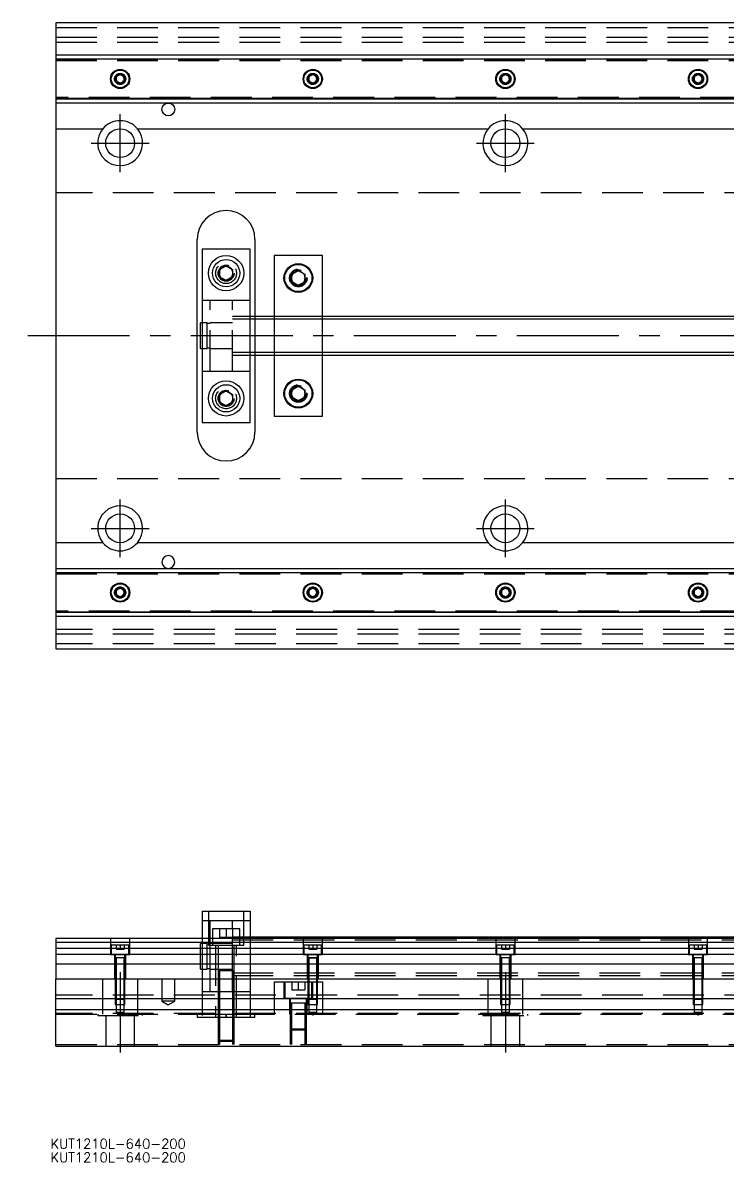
# Model space of a CAD drawing. Extents: x -10 to 840, y -257 to 102.
# Drawn here: x -10.3 to 209.1, y -257.5 to 97.5 of the extents above; entities that cross this region are included whole.
import ezdxf

# ---------------------------------------------------------------- set-up
doc = ezdxf.new("R2010")
doc.units = 0
doc.linetypes.add('CENTER', pattern=[50.8, 31.75, -6.35, 6.35, -6.35])
doc.linetypes.add('DASHED', pattern=[19.05, 12.7, -6.35])
doc.layers.get('0').update_dxf_attribs({"linetype": 'CONTINUOUS'})
doc.layers.add('CENTER', color=1, linetype='CENTER')
doc.styles.get("Standard").update_dxf_attribs({"font": 'txt.shx', "height": 3, "bigfont": 'bigfont.shx'})

# ---------------------------------------------------------------- blocks, each defined once
blk = doc.blocks.new('*U2')
at = {"color": 7, "linetype": 'CONTINUOUS'}
blk.add_text('KUT1210L-640-200', height=3, dxfattribs=at).set_placement((-1.71, -253.21))
blk = doc.blocks.new('*U3')
at = {"color": 7, "linetype": 'CONTINUOUS'}
blk.add_text('KUT1210L-640-200', height=3, dxfattribs=at).set_placement((-1.71, -257.47))

msp = doc.modelspace()

# ---------------------------------------------------------------- linework, layer by layer
at = {"color": 7, "linetype": 'CONTINUOUS'}
for p, q in [((220, 97.5), (0, 97.5)), ((0, 97.5), (0, 87.5)), ((0, 87.5), (220, 87.5)), ((0, 87.5), (0, 86.247728)), ((0, 86.247728), (220, 86.247728)), ((0, 86.247728), (0, 73.752272)), ((18.75, 80.721688), (20, 81.443376)), ((18.75, 79.278312), (18.75, 80.721688)), ((20, 78.556624), (18.75, 79.278312)), ((20, 81.443376), (21.25, 80.721688)), ((21.25, 79.278312), (20, 78.556624)), ((21.25, 80.721688), (21.25, 79.278312)), ((78.75, 80.721688), (80, 81.443376)), ((78.75, 79.278312), (78.75, 80.721688)), ((80, 78.556624), (78.75, 79.278312)), ((80, 81.443376), (81.25, 80.721688)), ((81.25, 79.278312), (80, 78.556624)), ((81.25, 80.721688), (81.25, 79.278312)), ((138.75, 80.721688), (140, 81.443376)), ((138.75, 79.278312), (138.75, 80.721688)), ((140, 78.556624), (138.75, 79.278312)), ((140, 81.443376), (141.25, 80.721688)), ((141.25, 79.278312), (140, 78.556624)), ((141.25, 80.721688), (141.25, 79.278312)), ((198.75, 80.721688), (200, 81.443376)), ((198.75, 79.278312), (198.75, 80.721688)), ((200, 78.556624), (198.75, 79.278312)), ((200, 81.443376), (201.25, 80.721688)), ((201.25, 79.278312), (200, 78.556624)), ((201.25, 80.721688), (201.25, 79.278312)), ((0, 73.752272), (0, 72.5)), ((220, 73.752272), (0, 73.752272)), ((220, 72.5), (0, 72.5)), ((0, 72.5), (0, 64.5)), ((0, 64.5), (14.638098, 64.5)), ((0, 64.5), (0, -64.5)), ((25.361902, 64.5), (134.638097, 64.5)), ((145.361903, 64.5), (220, 64.5)), ((44, -30), (44, 30)), ((62, 30), (62, 6)), ((60.5, 27), (45.5, 27)), ((45.5, 27), (45.5, -27)), ((60.5, -27), (60.5, 27)), ((68, 25), (68, 6)), ((83, 25), (68, 25)), ((83, 6), (83, 25)), ((51, 20.6547), (53, 21.809402)), ((53, 21.809402), (55, 20.6547)), ((51, 18.3453), (51, 20.6547)), ((53, 17.190598), (51, 18.3453)), ((55, 18.3453), (53, 17.190598)), ((55, 20.6547), (55, 18.3453)), ((73.5, 19.1547), (75.5, 20.309402)), ((73.5, 16.8453), (73.5, 19.1547)), ((75.5, 20.309402), (77.5, 19.1547)), ((77.5, 19.1547), (77.5, 16.8453)), ((75.5, 15.690598), (73.5, 16.8453)), ((77.5, 16.8453), (75.5, 15.690598)), ((45, -4), (45, 4)), ((45.5, 4), (45, 4)), ((220, 6), (60.5, 6)), ((45, -4), (45.5, -4)), ((60.5, -6), (220, -6)), ((62, -6), (62, -30)), ((68, -6), (68, -25)), ((83, -25), (83, -6)), ((51, -18.3453), (53, -17.190598)), ((53, -17.190598), (55, -18.3453)), ((73.5, -16.8453), (75.5, -15.690598)), ((73.5, -19.1547), (73.5, -16.8453)), ((75.5, -15.690598), (77.5, -16.8453)), ((77.5, -16.8453), (77.5, -19.1547)), ((51, -20.6547), (51, -18.3453)), ((53, -21.809402), (51, -20.6547)), ((55, -20.6547), (53, -21.809402)), ((55, -18.3453), (55, -20.6547)), ((75.5, -20.309402), (73.5, -19.1547)), ((77.5, -19.1547), (75.5, -20.309402)), ((45.5, -27), (60.5, -27)), ((68, -25), (83, -25)), ((0, -64.5), (0, -72.5)), ((14.638098, -64.5), (0, -64.5)), ((134.638097, -64.5), (25.361902, -64.5)), ((220, -64.5), (145.361903, -64.5)), ((0, -72.5), (220, -72.5)), ((0, -72.5), (0, -73.752272)), ((0, -73.752272), (220, -73.752272)), ((0, -73.752272), (0, -86.247728)), ((18.75, -79.278312), (20, -78.556624)), ((18.75, -80.721688), (18.75, -79.278312)), ((20, -81.443376), (18.75, -80.721688)), ((20, -78.556624), (21.25, -79.278312)), ((21.25, -80.721688), (20, -81.443376)), ((21.25, -79.278312), (21.25, -80.721688)), ((78.75, -79.278312), (80, -78.556624)), ((78.75, -80.721688), (78.75, -79.278312)), ((80, -81.443376), (78.75, -80.721688)), ((80, -78.556624), (81.25, -79.278312)), ((81.25, -80.721688), (80, -81.443376)), ((81.25, -79.278312), (81.25, -80.721688)), ((138.75, -79.278312), (140, -78.556624)), ((138.75, -80.721688), (138.75, -79.278312)), ((140, -81.443376), (138.75, -80.721688)), ((140, -78.556624), (141.25, -79.278312)), ((141.25, -80.721688), (140, -81.443376)), ((141.25, -79.278312), (141.25, -80.721688)), ((198.75, -79.278312), (200, -78.556624)), ((198.75, -80.721688), (198.75, -79.278312)), ((200, -81.443376), (198.75, -80.721688)), ((200, -78.556624), (201.25, -79.278312)), ((201.25, -80.721688), (200, -81.443376)), ((201.25, -79.278312), (201.25, -80.721688)), ((220, -86.247728), (0, -86.247728)), ((0, -86.247728), (0, -87.5)), ((220, -87.5), (0, -87.5)), ((0, -87.5), (0, -97.5)), ((0, -97.5), (220, -97.5)), ((45.5, -179.31), (45.5, -187.81)), ((45.5, -179.31), (60.5, -179.31)), ((60.5, -179.31), (60.5, -187.81)), ((0, -187.81), (0, -189.062272)), ((226.5, -187.81), (0, -187.81)), ((226.5, -187.31), (60.5, -187.31)), ((226.5, -189.062272), (0, -189.062272)), ((0, -189.062272), (0, -190.83668)), ((0, -190.83668), (226.5, -190.83668)), ((0, -190.83668), (0, -192.733076)), ((0, -192.733076), (0, -195.787372)), ((226.5, -192.733076), (0, -192.733076)), ((0, -195.787372), (0, -200.31)), ((226.5, -195.787372), (0, -195.787372)), ((0, -200.31), (640, -200.31)), ((0, -206.61), (0, -200.31)), ((640, -206.61), (0, -206.61)), ((0, -210.01), (0, -206.61)), ((0, -221.31), (0, -210.01)), ((640, -210.01), (0, -210.01)), ((0, -221.31), (640, -221.31))]:
    msp.add_line(p, q, dxfattribs=at)
at = {"color": 3, "linetype": 'DASHED'}
for p, q in [((0, 96), (640, 96)), ((0, 93), (640, 93)), ((0, 91.5), (640, 91.5)), ((0, 86.1147), (220, 86.1147)), ((0, 86.1), (251.5, 86.1)), ((0, 85.8), (251.5, 85.8)), ((18.5, 80), (18.516134, 80.21941)), ((81.477374, 80.25955), (81.5, 80)), ((138.5, 80), (138.516134, 80.21941)), ((201.477374, 80.25955), (201.5, 80)), ((251.5, 74.2), (0, 74.2)), ((251.5, 73.9), (0, 73.9)), ((220, 73.8853), (0, 73.8853)), ((640, 44.5), (0, 44.5)), ((50.5, 19.5), (50.512884, 19.753488)), ((77.983582, 18.286038), (78, 18)), ((48, 11), (45.5, 11)), ((48, -11), (48, 11)), ((55, 11), (48, 11)), ((55, -11), (55, 11)), ((60.5, 11), (55, 11)), ((47.1, 4), (45.5, 4)), ((47.1, -4), (47.1, 4)), ((48, 3.8), (47.1, 3.8)), ((55, 4), (48, 4)), ((60.5, 6), (55, 6)), ((60.5, 5.125), (55, 5.125)), ((62, 6), (62, 5.125)), ((62, 5.125), (62, -5.125)), ((68, 6), (68, 5.125)), ((68, 5.125), (68, -5.125)), ((83, 5.125), (83, 6)), ((83, -5.125), (83, 5.125)), ((45.5, -4), (47.1, -4)), ((47.1, -3.8), (48, -3.8)), ((48, -4), (55, -4)), ((55, -5.125), (60.5, -5.125)), ((55, -6), (60.5, -6)), ((62, -5.125), (62, -6)), ((68, -5.125), (68, -6)), ((83, -6), (83, -5.125)), ((45.5, -11), (48, -11)), ((48, -11), (55, -11)), ((55, -11), (60.5, -11)), ((77.983582, -17.713962), (78, -18)), ((50.5, -19.5), (50.512884, -19.246512)), ((0, -44.5), (640, -44.5)), ((0, -73.8853), (220, -73.8853)), ((0, -73.9), (251.5, -73.9)), ((0, -74.2), (251.5, -74.2)), ((18.5, -80), (18.516134, -79.78059)), ((81.477374, -79.74045), (81.5, -80)), ((138.5, -80), (138.516134, -79.78059)), ((201.477374, -79.74045), (201.5, -80)), ((251.5, -85.8), (0, -85.8)), ((251.5, -86.1), (0, -86.1)), ((220, -86.1147), (0, -86.1147)), ((640, -91.5), (0, -91.5)), ((640, -93), (0, -93)), ((640, -96), (0, -96)), ((47.5, -179.31), (47.5, -189.81)), ((58.5, -189.81), (58.5, -179.31)), ((48, -182.31), (45.5, -182.31)), ((48, -187.81), (48, -182.31)), ((55, -182.31), (48, -182.31)), ((55, -184.81), (55, -182.31)), ((60.5, -182.31), (55, -182.31)), ((17, -187.81), (17, -192.81)), ((23, -192.81), (23, -187.81)), ((45.5, -187.81), (45.5, -200.31)), ((48, -193.31), (48, -187.81)), ((57.25, -184.81), (48.75, -184.81)), ((48.75, -184.81), (48.75, -187.81)), ((48.75, -187.81), (48.75, -189.81)), ((51, -184.81), (51, -187.31)), ((51, -187.31), (53, -187.31)), ((53, -184.81), (53, -187.31)), ((53, -187.31), (55, -187.31)), ((55, -184.81), (55, -187.31)), ((55, -187.81), (55, -187.31)), ((57.25, -187.31), (55, -187.31)), ((55, -189.81), (55, -187.81)), ((57.25, -187.81), (57.25, -184.81)), ((60.5, -187.31), (57.25, -187.31)), ((57.25, -189.81), (57.25, -187.81)), ((60.5, -187.81), (60.5, -200.31)), ((77, -187.81), (77, -192.81)), ((83, -192.81), (83, -187.81)), ((137, -187.81), (137, -192.81)), ((143, -192.81), (143, -187.81)), ((197, -187.81), (197, -192.81)), ((203, -192.81), (203, -187.81)), ((22.75, -189.81), (17.25, -189.81)), ((17.25, -189.81), (17.25, -192.81)), ((18.75, -189.81), (18.75, -191.11)), ((18.75, -191.11), (20, -191.11)), ((20, -189.81), (20, -191.11)), ((20, -191.11), (21.25, -191.11)), ((21.25, -189.81), (21.25, -191.11)), ((22.75, -192.81), (22.75, -189.81)), ((45, -193.31), (45, -189.31)), ((45.5, -189.31), (45, -189.31)), ((47.1, -189.31), (45.5, -189.31)), ((47.1, -193.31), (47.1, -189.31)), ((48, -189.51), (47.1, -189.51)), ((47.5, -189.81), (58.5, -189.81)), ((48.75, -189.31), (48, -189.31)), ((55, -189.31), (48.75, -189.31)), ((49.75, -189.81), (49.75, -212.31)), ((50.5, -189.81), (50.5, -197.81)), ((55, -188.185), (585, -188.185)), ((55, -193.31), (55, -189.81)), ((55.5, -197.81), (55.5, -189.81)), ((56.25, -212.31), (56.25, -189.81)), ((82.75, -189.81), (77.25, -189.81)), ((77.25, -189.81), (77.25, -192.81)), ((78.75, -189.81), (78.75, -191.11)), ((78.75, -191.11), (80, -191.11)), ((80, -189.81), (80, -191.11)), ((80, -191.11), (81.25, -191.11)), ((81.25, -189.81), (81.25, -191.11)), ((82.75, -192.81), (82.75, -189.81)), ((142.75, -189.81), (137.25, -189.81)), ((137.25, -189.81), (137.25, -192.81)), ((138.75, -189.81), (138.75, -191.11)), ((138.75, -191.11), (140, -191.11)), ((140, -189.81), (140, -191.11)), ((140, -191.11), (141.25, -191.11)), ((141.25, -189.81), (141.25, -191.11)), ((142.75, -192.81), (142.75, -189.81)), ((202.75, -189.81), (197.25, -189.81)), ((197.25, -189.81), (197.25, -192.81)), ((198.75, -189.81), (198.75, -191.11)), ((198.75, -191.11), (200, -191.11)), ((200, -189.81), (200, -191.11)), ((200, -191.11), (201.25, -191.11)), ((201.25, -189.81), (201.25, -191.11)), ((202.75, -192.81), (202.75, -189.81)), ((17, -192.81), (23, -192.81)), ((18.25, -192.81), (18.25, -200.31)), ((19.998804, -193.81), (18.499994, -193.81)), ((19.998804, -193.81), (18.499994, -193.81)), ((18.5, -192.81), (18.5, -193.81)), ((18.5, -193.805), (18.5, -193.81)), ((18.624678, -193.81), (18.5, -193.81)), ((18.624678, -193.81), (18.5, -193.81)), ((18.5, -193.81), (18.5, -200.31)), ((18.5, -193.81), (18.5, -193.815)), ((19.998804, -193.81), (18.624678, -193.81)), ((19.998804, -193.81), (18.624678, -193.81)), ((18.75, -193.81), (18.75, -200.31)), ((21.500006, -193.81), (19.998804, -193.81)), ((21.500006, -193.81), (19.998804, -193.81)), ((21.37533, -193.81), (19.998804, -193.81)), ((21.37533, -193.81), (19.998804, -193.81)), ((21.25, -200.31), (21.25, -193.81)), ((21.5, -193.81), (21.37533, -193.81)), ((21.5, -193.81), (21.37533, -193.81)), ((21.5, -193.81), (21.5, -192.81)), ((21.5, -193.81), (21.5, -193.805)), ((21.5, -200.31), (21.5, -193.81)), ((21.5, -193.815), (21.5, -193.81)), ((21.75, -200.31), (21.75, -192.81)), ((45, -197.31), (45, -193.31)), ((47.1, -197.31), (47.1, -193.31)), ((48, -200.31), (48, -193.31)), ((55, -197.810302), (55, -193.31)), ((77, -192.81), (83, -192.81)), ((78.25, -192.81), (78.25, -200.31)), ((81.500006, -193.81), (78.499994, -193.81)), ((79.998804, -193.81), (78.499994, -193.81)), ((81.500006, -193.81), (78.499994, -193.81)), ((79.998804, -193.81), (78.499994, -193.81)), ((78.5, -192.81), (78.5, -193.81)), ((78.5, -193.805), (78.5, -193.81)), ((78.5, -193.81), (78.62467, -193.81)), ((78.624678, -193.81), (78.5, -193.81)), ((78.5, -193.81), (78.62467, -193.81)), ((78.624678, -193.81), (78.5, -193.81)), ((78.5, -193.81), (78.5, -200.31)), ((78.5, -193.81), (78.5, -193.815)), ((78.62467, -193.81), (81.375392, -193.81)), ((78.62467, -193.81), (81.375392, -193.81)), ((79.998804, -193.81), (78.624678, -193.81)), ((79.998804, -193.81), (78.624678, -193.81)), ((78.75, -193.81), (78.75, -200.31)), ((81.500006, -193.81), (79.998804, -193.81)), ((81.500006, -193.81), (79.998804, -193.81)), ((81.37533, -193.81), (79.998804, -193.81)), ((81.37533, -193.81), (79.998804, -193.81)), ((81.25, -200.31), (81.25, -193.81)), ((81.5, -193.81), (81.37533, -193.81)), ((81.5, -193.81), (81.37533, -193.81)), ((81.375392, -193.81), (81.5, -193.81)), ((81.375392, -193.81), (81.5, -193.81)), ((81.5, -193.81), (81.5, -192.81)), ((81.5, -193.81), (81.5, -193.805)), ((81.5, -200.31), (81.5, -193.81)), ((81.5, -193.815), (81.5, -193.81)), ((81.75, -200.31), (81.75, -192.81)), ((137, -192.81), (143, -192.81)), ((138.25, -192.81), (138.25, -200.31)), ((139.998804, -193.81), (138.499994, -193.81)), ((139.998804, -193.81), (138.499994, -193.81)), ((138.5, -192.81), (138.5, -193.81)), ((138.5, -193.805), (138.5, -193.81)), ((138.624678, -193.81), (138.5, -193.81)), ((138.624678, -193.81), (138.5, -193.81)), ((138.5, -193.81), (138.5, -200.31)), ((138.5, -193.81), (138.5, -193.815)), ((139.998804, -193.81), (138.624678, -193.81)), ((139.998804, -193.81), (138.624678, -193.81)), ((138.75, -193.81), (138.75, -200.31)), ((141.500006, -193.81), (139.998804, -193.81)), ((141.500006, -193.81), (139.998804, -193.81)), ((141.37533, -193.81), (139.998804, -193.81)), ((141.37533, -193.81), (139.998804, -193.81)), ((141.25, -200.31), (141.25, -193.81)), ((141.5, -193.81), (141.37533, -193.81)), ((141.5, -193.81), (141.37533, -193.81)), ((141.5, -193.81), (141.5, -192.81)), ((141.5, -193.81), (141.5, -193.805)), ((141.5, -200.31), (141.5, -193.81)), ((141.5, -193.815), (141.5, -193.81)), ((141.75, -200.31), (141.75, -192.81)), ((197, -192.81), (203, -192.81)), ((198.25, -192.81), (198.25, -200.31)), ((199.998804, -193.81), (198.499994, -193.81)), ((199.998804, -193.81), (198.499994, -193.81)), ((198.5, -192.81), (198.5, -193.81)), ((198.5, -193.805), (198.5, -193.81)), ((198.624678, -193.81), (198.5, -193.81)), ((198.624678, -193.81), (198.5, -193.81)), ((198.5, -193.81), (198.5, -200.31)), ((198.5, -193.81), (198.5, -193.815)), ((199.998804, -193.81), (198.624678, -193.81)), ((199.998804, -193.81), (198.624678, -193.81)), ((198.75, -193.81), (198.75, -200.31)), ((201.500006, -193.81), (199.998804, -193.81)), ((201.500006, -193.81), (199.998804, -193.81)), ((201.37533, -193.81), (199.998804, -193.81)), ((201.37533, -193.81), (199.998804, -193.81)), ((201.25, -200.31), (201.25, -193.81)), ((201.5, -193.81), (201.37533, -193.81)), ((201.5, -193.81), (201.37533, -193.81)), ((201.5, -193.81), (201.5, -192.81)), ((201.5, -193.81), (201.5, -193.805)), ((201.5, -200.31), (201.5, -193.81)), ((201.5, -193.815), (201.5, -193.81)), ((201.75, -200.31), (201.75, -192.81)), ((45, -197.31), (45.5, -197.31)), ((45.5, -197.31), (47.1, -197.31)), ((47.1, -197.11), (48, -197.11)), ((48, -197.31), (50.5, -197.31)), ((55.500006, -197.81), (50.499994, -197.81)), ((55.500006, -197.81), (50.499994, -197.81)), ((55.500006, -197.81), (50.499994, -197.81)), ((50.5, -197.31), (55, -197.31)), ((50.5, -197.805), (50.5, -197.81)), ((50.5, -197.81), (50.757448, -197.81)), ((50.757468, -197.81), (50.5, -197.81)), ((50.5, -197.81), (50.5, -200.31)), ((50.5, -197.81), (50.5, -197.815)), ((55.242552, -197.81), (50.757468, -197.81)), ((50.9, -197.81), (50.9, -200.31)), ((55, -200.31), (55, -197.810302)), ((55, -198.435), (585, -198.435)), ((55.1, -200.31), (55.1, -197.81)), ((55.5, -197.81), (55.242552, -197.81)), ((55.242602, -197.81), (55.5, -197.81)), ((55.5, -197.81), (55.5, -197.805)), ((55.5, -200.31), (55.5, -197.81)), ((55.5, -197.815), (55.5, -197.81)), ((14.638098, -211.31), (14.638098, -200.31)), ((18.5, -200.31), (18.5, -206.56)), ((18.500006, -200.31), (18.500006, -206.560006)), ((18.75, -200.31), (18.75, -206.61)), ((21.25, -206.61), (21.25, -200.31)), ((21.499994, -206.560006), (21.499994, -200.31)), ((21.5, -206.56), (21.5, -200.31)), ((25.361902, -200.31), (25.361902, -211.31)), ((33, -200.31), (33, -207.31)), ((37, -207.31), (37, -200.31)), ((45.5, -200.31), (45.5, -206.61)), ((48, -204.31), (48, -200.31)), ((50.5, -200.31), (50.5, -206.61)), ((50.9, -200.31), (50.9, -206.61)), ((55, -199.31), (585, -199.31)), ((55, -204.31), (55, -200.31)), ((55.1, -206.61), (55.1, -200.31)), ((55.5, -206.61), (55.5, -200.31)), ((60.5, -200.31), (60.5, -206.61)), ((68, -201.31), (78.5, -201.31)), ((68, -201.31), (68, -206.61)), ((71, -201.31), (71, -206.31)), ((71.25, -201.31), (71.25, -206.31)), ((73.5, -201.31), (73.5, -203.81)), ((75.5, -201.31), (75.5, -203.81)), ((77.5, -201.31), (77.5, -203.81)), ((78.5, -200.31), (78.5, -206.56)), ((78.5, -201.31), (78.75, -201.31)), ((78.500006, -200.31), (78.500006, -206.560006)), ((78.75, -200.31), (78.75, -206.61)), ((78.75, -201.31), (81.25, -201.31)), ((79.75, -206.31), (79.75, -201.31)), ((80, -206.31), (80, -201.31)), ((81.25, -206.61), (81.25, -200.31)), ((81.25, -201.31), (81.5, -201.31)), ((81.499994, -206.560006), (81.499994, -200.31)), ((81.5, -206.56), (81.5, -200.31)), ((81.5, -201.31), (83, -201.31)), ((83, -201.31), (83, -206.61)), ((134.638098, -211.31), (134.638098, -200.31)), ((138.5, -200.31), (138.5, -206.56)), ((138.500006, -200.31), (138.500006, -206.560006)), ((138.75, -200.31), (138.75, -206.61)), ((141.25, -206.61), (141.25, -200.31)), ((141.499994, -206.560006), (141.499994, -200.31)), ((141.5, -206.56), (141.5, -200.31)), ((145.361902, -200.31), (145.361902, -211.31)), ((198.5, -200.31), (198.5, -206.56)), ((198.500006, -200.31), (198.500006, -206.560006)), ((198.75, -200.31), (198.75, -206.61)), ((201.25, -206.61), (201.25, -200.31)), ((201.499994, -206.560006), (201.499994, -200.31)), ((201.5, -206.56), (201.5, -200.31)), ((640, -205.46), (0, -205.46)), ((45.5, -204.31), (48, -204.31)), ((48, -204.31), (50.5, -204.31)), ((50.5, -204.31), (50.9, -204.31)), ((50.9, -204.31), (55, -204.31)), ((55, -204.31), (60.5, -204.31)), ((73.5, -203.81), (75.5, -203.81)), ((75.5, -203.81), (77.5, -203.81)), ((18.5, -206.56), (21.5, -206.56)), ((18.5, -206.56), (18.55, -206.61)), ((18.500006, -206.560006), (18.500006, -206.61)), ((18.500006, -206.61), (18.500006, -208.31)), ((18.500006, -208.31), (21.499994, -208.31)), ((18.55, -206.61), (18.75, -206.81)), ((18.75, -206.61), (18.75, -206.81)), ((21.25, -206.81), (18.75, -206.81)), ((18.75, -206.81), (18.75, -208.31)), ((18.75, -208.31), (18.75, -210.81)), ((21.25, -206.81), (21.25, -206.61)), ((21.25, -206.81), (21.45, -206.61)), ((21.25, -208.31), (21.25, -206.81)), ((21.25, -210.81), (21.25, -208.31)), ((21.45, -206.61), (21.5, -206.56)), ((21.499994, -206.61), (21.499994, -206.560006)), ((21.499994, -208.31), (21.499994, -206.61)), ((37, -207.31), (33, -207.31)), ((33, -207.31), (35, -208.4647)), ((35, -208.4647), (37, -207.31)), ((45.5, -206.61), (45.5, -210.01)), ((50.5, -206.61), (50.5, -210.01)), ((50.9, -206.61), (50.9, -210.01)), ((55.1, -210.01), (55.1, -206.61)), ((55.5, -210.01), (55.5, -206.61)), ((60.5, -206.61), (60.5, -210.01)), ((68, -206.61), (68, -210.01)), ((71, -206.31), (80, -206.31)), ((72.75, -206.31), (72.75, -211.31)), ((78.000006, -207.91), (72.999994, -207.91)), ((73, -206.31), (73, -206.61)), ((73, -206.61), (73, -207.91)), ((73, -207.905), (73, -207.91)), ((73.257468, -207.91), (73, -207.91)), ((73, -207.91), (73, -207.915)), ((73, -207.91), (73, -210.01)), ((77.742552, -207.91), (73.257468, -207.91)), ((73.4, -207.91), (73.4, -210.01)), ((77.6, -210.01), (77.6, -207.91)), ((78, -207.91), (77.742552, -207.91)), ((78, -206.61), (78, -206.31)), ((78, -207.91), (78, -206.61)), ((78, -207.91), (78, -207.905)), ((78, -207.915), (78, -207.91)), ((78, -210.01), (78, -207.91)), ((78.25, -211.31), (78.25, -206.31)), ((78.5, -206.56), (81.5, -206.56)), ((78.5, -206.56), (78.55, -206.61)), ((78.500006, -206.560006), (78.500006, -206.61)), ((78.500006, -206.61), (78.500006, -208.31)), ((78.500006, -208.31), (81.499994, -208.31)), ((78.55, -206.61), (78.75, -206.81)), ((78.75, -206.61), (78.75, -206.81)), ((81.25, -206.81), (78.75, -206.81)), ((78.75, -206.81), (78.75, -208.31)), ((78.75, -208.31), (78.75, -210.81)), ((81.25, -206.81), (81.25, -206.61)), ((81.25, -206.81), (81.45, -206.61)), ((81.25, -208.31), (81.25, -206.81)), ((81.25, -210.81), (81.25, -208.31)), ((81.45, -206.61), (81.5, -206.56)), ((81.499994, -206.61), (81.499994, -206.560006)), ((81.499994, -208.31), (81.499994, -206.61)), ((83, -206.61), (83, -210.01)), ((138.5, -206.56), (141.5, -206.56)), ((138.5, -206.56), (138.55, -206.61)), ((138.500006, -206.560006), (138.500006, -206.61)), ((138.500006, -206.61), (138.500006, -208.31)), ((138.500006, -208.31), (141.499994, -208.31)), ((138.55, -206.61), (138.75, -206.81)), ((138.75, -206.61), (138.75, -206.81)), ((141.25, -206.81), (138.75, -206.81)), ((138.75, -206.81), (138.75, -208.31)), ((138.75, -208.31), (138.75, -210.81)), ((141.25, -206.81), (141.25, -206.61)), ((141.25, -206.81), (141.45, -206.61)), ((141.25, -208.31), (141.25, -206.81)), ((141.25, -210.81), (141.25, -208.31)), ((141.45, -206.61), (141.5, -206.56)), ((141.499994, -206.61), (141.499994, -206.560006)), ((141.499994, -208.31), (141.499994, -206.61)), ((198.5, -206.56), (201.5, -206.56)), ((198.5, -206.56), (198.55, -206.61)), ((198.500006, -206.560006), (198.500006, -206.61)), ((198.500006, -206.61), (198.500006, -208.31)), ((198.500006, -208.31), (201.499994, -208.31)), ((198.55, -206.61), (198.75, -206.81)), ((198.75, -206.61), (198.75, -206.81)), ((201.25, -206.81), (198.75, -206.81)), ((198.75, -206.81), (198.75, -208.31)), ((198.75, -208.31), (198.75, -210.81)), ((201.25, -206.81), (201.25, -206.61)), ((201.25, -206.81), (201.45, -206.61)), ((201.25, -208.31), (201.25, -206.81)), ((201.25, -210.81), (201.25, -208.31)), ((201.45, -206.61), (201.5, -206.56)), ((201.499994, -206.61), (201.499994, -206.560006)), ((201.499994, -208.31), (201.499994, -206.61)), ((640, -211.16), (0, -211.16)), ((0, -211.31), (44.638098, -211.31)), ((13, -211.31), (13, -211.81)), ((13, -211.81), (27, -211.81)), ((15.5, -211.81), (15.5, -221.31)), ((21.25, -210.81), (18.75, -210.81)), ((18.75, -210.81), (20, -211.531688)), ((20, -211.531688), (21.25, -210.81)), ((24.5, -221.31), (24.5, -211.81)), ((27, -211.81), (27, -211.31)), ((44, -211.31), (44, -212.31)), ((44, -212.31), (53, -212.31)), ((44.638098, -211.31), (55.361902, -211.31)), ((45.5, -210.01), (45.5, -211.31)), ((45.5, -211.31), (45.5, -211.81)), ((50.5, -210.01), (50.5, -211.31)), ((50.5, -211.31), (50.5, -212.31)), ((50.5, -212.31), (50.5, -219.41)), ((50.500006, -212.31), (50.500006, -219.410006)), ((50.9, -210.01), (50.9, -211.31)), ((50.9, -211.31), (50.9, -212.31)), ((50.9, -212.31), (50.9, -219.81)), ((53, -211.31), (53, -212.31)), ((53, -212.31), (53, -211.31)), ((53, -212.31), (62, -212.31)), ((55.1, -211.31), (55.1, -210.01)), ((55.1, -212.31), (55.1, -211.31)), ((55.1, -219.81), (55.1, -212.31)), ((55.361902, -211.31), (254.638098, -211.31)), ((55.499994, -219.410006), (55.499994, -212.31)), ((55.5, -211.31), (55.5, -210.01)), ((55.5, -212.31), (55.5, -211.31)), ((55.5, -219.41), (55.5, -212.31)), ((60.5, -210.01), (60.5, -212.31)), ((62, -212.31), (62, -211.31)), ((68, -210.01), (68, -211.31)), ((73, -210.01), (73, -211.31)), ((73, -211.31), (73, -215.91)), ((73.000006, -211.31), (73.000006, -215.910006)), ((73.4, -210.01), (73.4, -211.31)), ((73.4, -211.31), (73.4, -216.31)), ((77.6, -211.31), (77.6, -210.01)), ((77.6, -216.31), (77.6, -211.31)), ((77.999994, -215.910006), (77.999994, -211.31)), ((78, -211.31), (78, -210.01)), ((78, -215.91), (78, -211.31)), ((81.25, -210.81), (78.75, -210.81)), ((78.75, -210.81), (80, -211.531688)), ((80, -211.531688), (81.25, -210.81)), ((83, -210.01), (83, -211.31)), ((133, -211.31), (133, -211.81)), ((133, -211.81), (147, -211.81)), ((135.5, -211.81), (135.5, -221.31)), ((141.25, -210.81), (138.75, -210.81)), ((138.75, -210.81), (140, -211.531688)), ((140, -211.531688), (141.25, -210.81)), ((144.5, -221.31), (144.5, -211.81)), ((147, -211.81), (147, -211.31)), ((201.25, -210.81), (198.75, -210.81)), ((198.75, -210.81), (200, -211.531688)), ((200, -211.531688), (201.25, -210.81)), ((73, -215.91), (78, -215.91)), ((73, -215.91), (73.4, -216.31)), ((73.000006, -215.910006), (73.000006, -220.81)), ((77.6, -216.31), (73.4, -216.31)), ((73.4, -216.31), (73.4, -220.81)), ((77.6, -216.31), (78, -215.91)), ((77.6, -220.81), (77.6, -216.31)), ((77.999994, -220.81), (77.999994, -215.910006)), ((50.5, -219.41), (55.5, -219.41)), ((50.5, -219.41), (50.9, -219.81)), ((50.500006, -219.410006), (50.500006, -220.81)), ((55.1, -219.81), (50.9, -219.81)), ((50.9, -219.81), (50.9, -220.81)), ((55.1, -219.81), (55.5, -219.41)), ((55.1, -220.81), (55.1, -219.81)), ((55.499994, -220.81), (55.499994, -219.410006)), ((0, -220.81), (640, -220.81))]:
    msp.add_line(p, q, dxfattribs=at)
at = {"color": 3, "linetype": 'CONTINUOUS'}
for p, q in [((220, 5.125), (60.5, 5.125)), ((60.5, -5.125), (220, -5.125))]:
    msp.add_line(p, q, dxfattribs=at)
at = {"color": 7, "linetype": 'CONTINUOUS'}
for centre, radius in [((20, 80), 3), ((20, 80), 2.75), ((80, 80), 3), ((80, 80), 2.75), ((140, 80), 3), ((140, 80), 2.75), ((200, 80), 3), ((200, 80), 2.75), ((35, 70.5), 2), ((20, 60), 4.5), ((140, 60), 4.5), ((53, 19.5), 5.5), ((53, 19.5), 4.25), ((75.5, 18), 4.5), ((75.5, 18), 4.25), ((53, -19.5), 5.5), ((75.5, -18), 4.5), ((75.5, -18), 4.25), ((53, -19.5), 4.25), ((20, -60), 4.5), ((140, -60), 4.5), ((20, -80), 3), ((20, -80), 2.75), ((80, -80), 3), ((80, -80), 2.75), ((140, -80), 3), ((140, -80), 2.75), ((200, -80), 3), ((200, -80), 2.75)]:
    msp.add_circle(centre, radius, dxfattribs=at)
at = {"color": 3, "linetype": 'DASHED'}
for centre, radius in [((20, 80), 1.75), ((80, 80), 1.75), ((140, 80), 1.75), ((200, 80), 1.75), ((20, 80), 1.5), ((80, 80), 1.5), ((140, 80), 1.5), ((200, 80), 1.5), ((53, 19.5), 3.25), ((53, 19.5), 2.5), ((75.5, 18), 2.75), ((75.5, 18), 2.5), ((53, -19.5), 3.25), ((53, -19.5), 2.5), ((75.5, -18), 2.75), ((75.5, -18), 2.5), ((20, -80), 1.75), ((20, -80), 1.5), ((80, -80), 1.75), ((80, -80), 1.5), ((140, -80), 1.75), ((140, -80), 1.5), ((200, -80), 1.75), ((200, -80), 1.5)]:
    msp.add_circle(centre, radius, dxfattribs=at)
at = {"color": 7, "linetype": 'CONTINUOUS'}
for centre, radius, start, end in [((20, 80), 1.25, 120, 180), ((20, 80), 1.25, 180, 240), ((20, 80), 1.25, 60, 120), ((20, 80), 1.25, 240, 300), ((20, 80), 1.25, 0, 60), ((20, 80), 1.25, 300, 0), ((80, 80), 1.25, 120, 180), ((80, 80), 1.25, 180, 240), ((80, 80), 1.25, 60, 120), ((80, 80), 1.25, 240, 300), ((80, 80), 1.25, 0, 60), ((80, 80), 1.25, 300, 0), ((140, 80), 1.25, 120, 180), ((140, 80), 1.25, 180, 240), ((140, 80), 1.25, 60, 120), ((140, 80), 1.25, 240, 300), ((140, 80), 1.25, 0, 60), ((140, 80), 1.25, 300, 0), ((200, 80), 1.25, 120, 180), ((200, 80), 1.25, 180, 240), ((200, 80), 1.25, 60, 120), ((200, 80), 1.25, 240, 300), ((200, 80), 1.25, 0, 60), ((200, 80), 1.25, 300, 0), ((20, 60), 7, 139.994799, 40.005201), ((20, 60), 7, 40.005201, 139.994799), ((140, 60), 7, 139.994799, 40.005201), ((140, 60), 7, 40.005201, 139.994799), ((53, 30), 9, 90, 180), ((53, 30), 9, 0, 90), ((53, 19.5), 2.1, 102.24721, 137.75279), ((53, 19.5), 2.1, 77.75279, 102.24721), ((53, 19.5), 2.1, 42.24721, 77.75279), ((53, 19.5), 2.1, 162.24721, 180), ((53, 19.5), 2.1, 180, 197.75279), ((53, 19.5), 2.1, 137.75279, 162.24721), ((53, 19.5), 2.1, 197.75279, 222.24721), ((53, 19.5), 2.1, 222.24721, 257.75279), ((53, 19.5), 2.1, 282.24721, 317.75279), ((53, 19.5), 2.1, 17.75279, 42.24721), ((53, 19.5), 2.1, 317.75279, 342.24721), ((53, 19.5), 2.1, 342.24721, 17.75279), ((75.5, 18), 2.1, 162.24721, 180), ((75.5, 18), 2.1, 180, 197.75279), ((75.5, 18), 2.1, 137.75279, 162.24721), ((75.5, 18), 2.1, 102.24721, 137.75279), ((75.5, 18), 2.1, 77.75279, 102.24721), ((75.5, 18), 2.1, 42.24721, 77.75279), ((75.5, 18), 2.1, 17.75279, 42.24721), ((75.5, 18), 2.1, 342.24721, 17.75279), ((53, 19.5), 2.1, 257.75279, 282.24721), ((75.5, 18), 2.1, 197.75279, 222.24721), ((75.5, 18), 2.1, 222.24721, 257.75279), ((75.5, 18), 2.1, 257.75279, 282.24721), ((75.5, 18), 2.1, 282.24721, 317.75279), ((75.5, 18), 2.1, 317.75279, 342.24721), ((53, -19.5), 2.1, 102.24721, 137.75279), ((53, -19.5), 2.1, 77.75279, 102.24721), ((53, -19.5), 2.1, 42.24721, 77.75279), ((75.5, -18), 2.1, 162.24721, 180), ((75.5, -18), 2.1, 137.75279, 162.24721), ((75.5, -18), 2.1, 102.24721, 137.75279), ((75.5, -18), 2.1, 77.75279, 102.24721), ((75.5, -18), 2.1, 42.24721, 77.75279), ((75.5, -18), 2.1, 17.75279, 42.24721), ((75.5, -18), 2.1, 342.24721, 17.75279), ((53, -19.5), 2.1, 162.24721, 180), ((53, -19.5), 2.1, 180, 197.75279), ((53, -19.5), 2.1, 137.75279, 162.24721), ((53, -19.5), 2.1, 197.75279, 222.24721), ((53, -19.5), 2.1, 222.24721, 257.75279), ((53, -19.5), 2.1, 282.24721, 317.75279), ((53, -19.5), 2.1, 17.75279, 42.24721), ((53, -19.5), 2.1, 317.75279, 342.24721), ((53, -19.5), 2.1, 342.24721, 17.75279), ((75.5, -18), 2.1, 180, 197.75279), ((75.5, -18), 2.1, 197.75279, 222.24721), ((75.5, -18), 2.1, 222.24721, 257.75279), ((75.5, -18), 2.1, 257.75279, 282.24721), ((75.5, -18), 2.1, 282.24721, 317.75279), ((75.5, -18), 2.1, 317.75279, 342.24721), ((53, -19.5), 2.1, 257.75279, 282.24721), ((53, -30), 9, 180, 270), ((53, -30), 9, 270, 0), ((20, -60), 7, 319.994799, 220.005201), ((140, -60), 7, 319.994799, 220.005201), ((20, -60), 7, 220.005201, 319.994799), ((140, -60), 7, 220.005201, 319.994799), ((35, -70.5), 2, 90, 270), ((35, -70.5), 2, 270, 90), ((20, -80), 1.25, 120, 180), ((20, -80), 1.25, 180, 240), ((20, -80), 1.25, 60, 120), ((20, -80), 1.25, 240, 300), ((20, -80), 1.25, 0, 60), ((20, -80), 1.25, 300, 0), ((80, -80), 1.25, 120, 180), ((80, -80), 1.25, 180, 240), ((80, -80), 1.25, 60, 120), ((80, -80), 1.25, 240, 300), ((80, -80), 1.25, 0, 60), ((80, -80), 1.25, 300, 0), ((140, -80), 1.25, 120, 180), ((140, -80), 1.25, 180, 240), ((140, -80), 1.25, 60, 120), ((140, -80), 1.25, 240, 300), ((140, -80), 1.25, 0, 60), ((140, -80), 1.25, 300, 0), ((200, -80), 1.25, 120, 180), ((200, -80), 1.25, 180, 240), ((200, -80), 1.25, 60, 120), ((200, -80), 1.25, 240, 300), ((200, -80), 1.25, 0, 60), ((200, -80), 1.25, 300, 0)]:
    msp.add_arc(centre, radius, start, end, dxfattribs=at)
at = {"layer": 'CENTER', "color": 1, "linetype": 'CENTER'}
for p, q in [((20, 51), (20, 69)), ((140, 51), (140, 69)), ((11, 60), (29, 60)), ((131, 60), (149, 60)), ((683.361871, 0), (-10.32213, 0)), ((20, -69), (20, -51)), ((140, -69), (140, -51)), ((11, -60), (29, -60)), ((131, -60), (149, -60)), ((20, -198.31), (20, -223.31)), ((140, -198.31), (140, -223.31))]:
    msp.add_line(p, q, dxfattribs=at)

# ---------------------------------------------------------------- block references
at = {"color": 7, "linetype": 'CONTINUOUS'}
for name in ['*U2', '*U3']:
    msp.add_blockref(name, (0, 0), dxfattribs=at)

doc.saveas('drawing.dxf')
